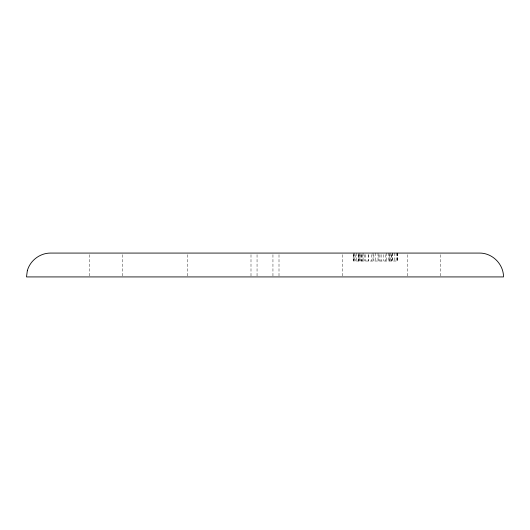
<?xml version="1.0" encoding="UTF-8"?>
<svg xmlns="http://www.w3.org/2000/svg" width="530" height="530" viewBox="0 0 530 530"><rect width="100%" height="100%" fill="white"/><g stroke="black" fill="none" stroke-linecap="round" stroke-linejoin="round"><path stroke-width="0.4" stroke-dasharray="2.65 1.99" d="M440.695 254.718L440.695 276.925M407.305 254.718L407.305 276.925M397.447 253.075L397.447 261.025L353.556 261.025L353.556 253.075M397.281 253.075L397.281 261.025M397.116 253.075L397.116 261.025M396.129 253.075L396.129 261.025M394.479 253.075L394.479 261.025M392.425 253.075L392.425 261.025M392.207 253.075L392.193 261.025M391.796 254.665L391.796 261.025M391.537 254.665L391.537 261.025M390.385 253.075L390.385 261.025M389.59 254.665L389.59 261.025M389.192 253.075L389.192 261.025M388.682 253.075L388.682 261.025M386.397 253.075L386.397 261.025M385.515 254.665L385.515 261.025M383.495 254.665L383.495 261.025M381.143 254.665L381.143 261.025M379.924 254.665L379.924 261.025M378.877 254.665L378.877 261.025M378.009 253.075L378.009 261.025M375.631 253.075L375.631 261.025M373.862 254.665L373.862 261.025M373.027 253.075L373.027 261.025M371.709 254.665L371.709 261.025M368.41 254.665L368.41 261.025M368.304 254.665L368.304 261.025M365.422 254.665L365.422 261.025M364.693 254.665L364.693 261.025M363.063 253.075L363.096 261.025M362.334 254.665L362.334 261.025M361.453 254.665L361.453 261.025M361.228 254.665L361.228 261.025M360.195 254.665L360.195 261.025M359.923 253.075L359.923 261.025M359.135 254.665L359.135 261.025M358.876 253.075L358.876 261.025M358.81 254.665L358.81 261.025M358.32 254.665L358.32 261.025M356.736 253.075L356.736 261.025M355.458 254.665L355.458 261.025M354.51 253.075L354.51 261.025M353.921 254.665L353.921 261.025M353.722 253.075L353.722 261.025M342.512 254.718L342.512 276.925M279.005 254.718L279.005 276.103M272.95 254.718L272.95 276.103M257.05 254.718L257.05 276.103M250.995 254.718L250.995 276.103M187.487 254.718L187.487 276.925M122.695 254.718L122.695 276.925M89.305 254.718L89.305 276.925"/><path stroke-width="0.79" d="M27.315 270.75L26.5 276.925L503.5 276.925C503.579 264.159 492.416 252.995 479.65 253.075L50.35 253.075C39.81 253.135 30.097 260.581 27.315 270.75"/></g></svg>
